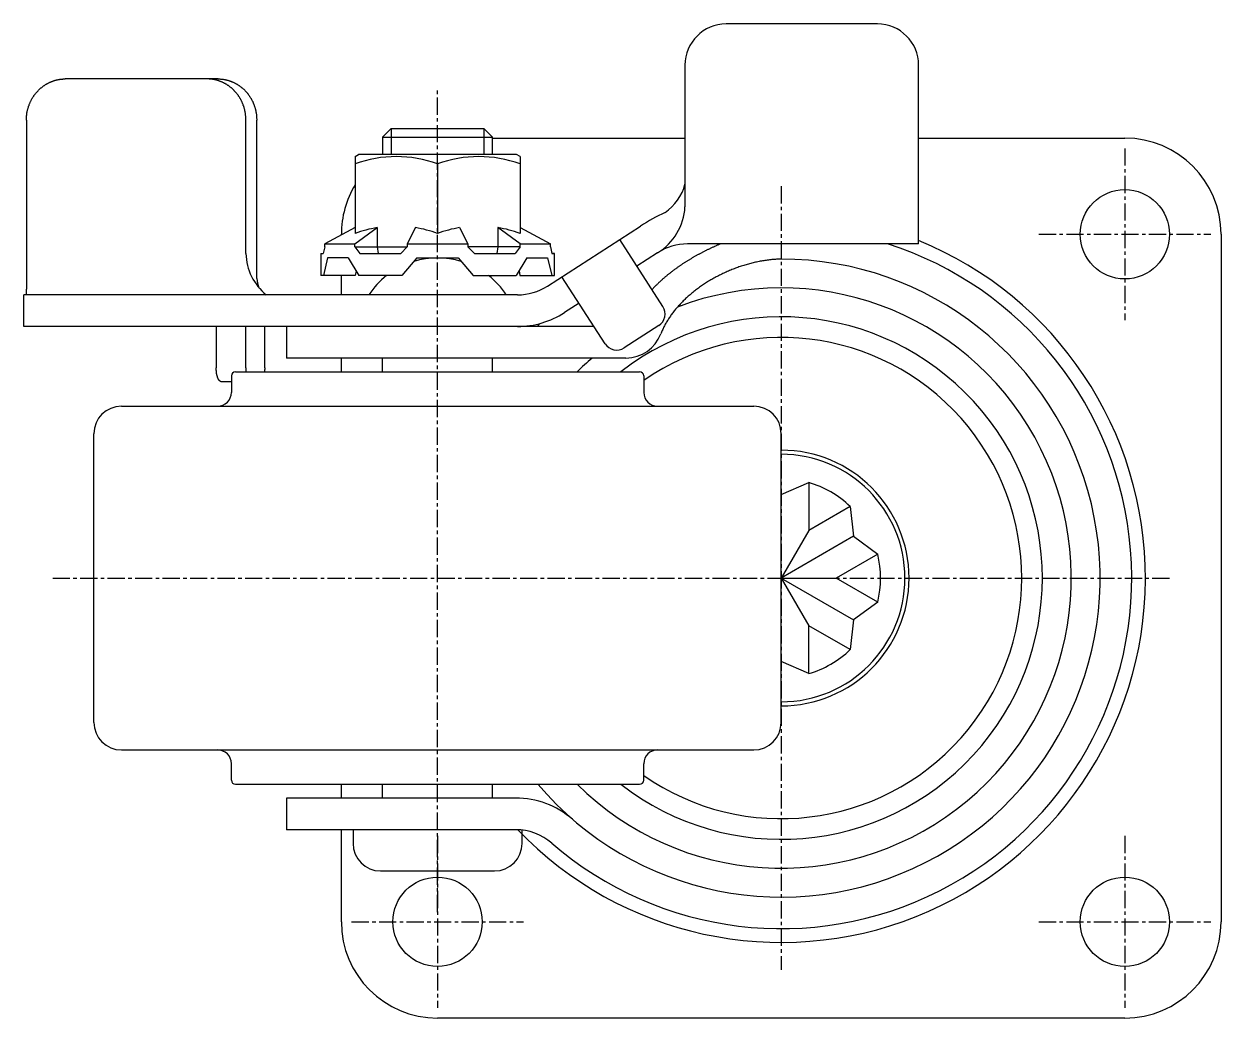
# Model space of a CAD drawing. Extents: x -3293 to -3089, y -779 to -454.
# Drawn here: x -3179.4 to -3092.3, y -778.5 to -706.2 of the extents above; entities that cross this region are included whole.
import ezdxf

# ---------------------------------------------------------------- set-up
doc = ezdxf.new("R2010")
doc.units = 0
doc.linetypes.add('CENTER', pattern=[2, 1.25, -0.25, 0.25, -0.25])
doc.layers.get('0').update_dxf_attribs({"linetype": 'CONTINUOUS'})
doc.layers.get('DEFPOINTS').update_dxf_attribs({"linetype": 'CONTINUOUS'})
doc.layers.add('CENTER', color=1, linetype='CENTER')

msp = doc.modelspace()

# ---------------------------------------------------------------- linework, layer by layer
at = {"color": 7, "linetype": 'CONTINUOUS'}
for p, q in [((-3117.3, -706.169), (-3128.3, -706.169)), ((-3131.3, -709.169), (-3131.3, -719.475)), ((-3114.3, -722.169), (-3114.3, -709.169)), ((-3165.271, -710.169), (-3176.394, -710.169)), ((-3179.214, -713.169), (-3179.214, -725.169)), ((-3163.239, -722.869), (-3163.239, -713.169)), ((-3162.452, -724.691), (-3162.452, -713.169)), ((-3153.3, -714.394), (-3152.675, -713.769)), ((-3152.675, -713.769), (-3145.925, -713.769)), ((-3145.3, -714.394), (-3145.925, -713.769)), ((-3153.3, -714.394), (-3145.3, -714.394)), ((-3153.3, -714.394), (-3153.3, -715.669)), ((-3145.3, -715.669), (-3145.3, -714.394)), ((-3145.3, -714.469), (-3131.3, -714.469)), ((-3114.3, -714.469), (-3099.3, -714.469)), ((-3155.3, -715.814), (-3155.05, -715.669)), ((-3155.3, -715.814), (-3155.3, -721.406)), ((-3143.55, -715.669), (-3155.05, -715.669)), ((-3143.3, -715.814), (-3143.55, -715.669)), ((-3143.3, -715.814), (-3143.3, -721.406)), ((-3149.3, -716.35), (-3149.3, -721.406)), ((-3155.3, -720.983), (-3157.51, -722.169)), ((-3155.31, -722.169), (-3153.692, -720.983)), ((-3153.692, -720.983), (-3153.692, -722.369)), ((-3150.908, -720.983), (-3151.5, -722.169)), ((-3147.692, -720.983), (-3147.1, -722.169)), ((-3143.289, -722.169), (-3144.908, -720.983)), ((-3144.908, -720.983), (-3144.908, -722.369)), ((-3143.3, -720.983), (-3141.089, -722.169)), ((-3141.311, -725.233), (-3134.533, -720.872)), ((-3156.3, -721.52), (-3156.3, -721.469)), ((-3132.906, -726.722), (-3136.044, -721.844)), ((-3092.3, -721.469), (-3092.3, -771.469)), ((-3157.51, -722.369), (-3157.625, -722.869)), ((-3157.51, -722.369), (-3157.51, -722.169)), ((-3157.51, -722.169), (-3155.31, -722.169)), ((-3155.31, -722.369), (-3155.31, -722.169)), ((-3155.31, -722.369), (-3151.5, -722.369)), ((-3155.31, -722.369), (-3154.946, -722.869)), ((-3153.692, -722.369), (-3153.61, -722.869)), ((-3151.5, -722.369), (-3151.979, -722.869)), ((-3151.5, -722.169), (-3147.1, -722.169)), ((-3151.5, -722.169), (-3151.5, -722.369)), ((-3147.1, -722.169), (-3147.1, -722.369)), ((-3147.1, -722.369), (-3146.621, -722.869)), ((-3143.289, -722.369), (-3147.1, -722.369)), ((-3144.908, -722.369), (-3144.99, -722.869)), ((-3143.289, -722.369), (-3143.653, -722.869)), ((-3143.289, -722.169), (-3141.089, -722.169)), ((-3143.289, -722.369), (-3143.289, -722.169)), ((-3141.089, -722.369), (-3141.089, -722.169)), ((-3141.089, -722.369), (-3140.974, -722.869)), ((-3133.289, -722.806), (-3134.8, -723.778)), ((-3114.3, -722.169), (-3131.124, -722.169)), ((-3157.8, -722.869), (-3157.8, -724.469)), ((-3157.8, -722.869), (-3157.625, -722.869)), ((-3157.296, -723.169), (-3157.606, -724.469)), ((-3155.796, -723.169), (-3157.296, -723.169)), ((-3155.796, -723.169), (-3155.015, -724.469)), ((-3154.946, -722.869), (-3151.979, -722.869)), ((-3150.8, -723.169), (-3151.891, -724.469)), ((-3150.8, -723.169), (-3147.8, -723.169)), ((-3147.8, -723.169), (-3146.709, -724.469)), ((-3146.621, -722.869), (-3143.653, -722.869)), ((-3146.621, -722.869), (-3143.653, -722.869)), ((-3142.804, -723.169), (-3143.584, -724.469)), ((-3142.804, -723.169), (-3141.304, -723.169)), ((-3141.304, -723.169), (-3140.994, -724.469)), ((-3140.974, -722.869), (-3140.8, -722.869)), ((-3140.8, -722.869), (-3140.974, -722.869)), ((-3140.8, -724.469), (-3140.8, -722.869)), ((-3155.282, -724.469), (-3157.8, -724.469)), ((-3156.3, -725.869), (-3156.3, -724.469)), ((-3155.227, -724.116), (-3155.282, -724.469)), ((-3151.891, -724.469), (-3155.015, -724.469)), ((-3146.709, -724.469), (-3143.584, -724.469)), ((-3143.372, -724.116), (-3143.318, -724.469)), ((-3143.318, -724.469), (-3140.8, -724.469)), ((-3137.111, -729.427), (-3140.249, -724.55)), ((-3143.476, -725.869), (-3179.39, -725.869)), ((-3179.39, -728.169), (-3179.39, -725.869)), ((-3139.005, -726.484), (-3140.066, -727.167)), ((-3137.92, -728.169), (-3179.39, -728.169)), ((-3165.402, -728.169), (-3165.402, -731.169)), ((-3163.24, -731.169), (-3163.24, -728.169)), ((-3161.872, -731.169), (-3161.872, -728.169)), ((-3160.3, -728.169), (-3160.3, -730.469)), ((-3133.206, -728.104), (-3135.728, -729.727)), ((-3135.591, -730.469), (-3160.3, -730.469)), ((-3156.3, -731.469), (-3156.3, -730.469)), ((-3153.3, -731.469), (-3153.3, -730.469)), ((-3145.3, -731.469), (-3145.3, -730.469)), ((-3164, -731.469), (-3134.6, -731.469)), ((-3165.06, -732.169), (-3164.3, -732.169)), ((-3164.3, -731.769), (-3164.3, -732.969)), ((-3134.3, -731.769), (-3134.3, -732.969)), ((-3172.3, -733.969), (-3126.3, -733.969)), ((-3174.3, -756.969), (-3174.3, -735.969)), ((-3124.3, -756.969), (-3124.3, -735.969)), ((-3124.3, -740.392), (-3122.3, -739.519)), ((-3122.3, -739.519), (-3122.3, -743.005)), ((-3119.281, -741.262), (-3122.3, -743.005)), ((-3119.281, -741.262), (-3119.037, -743.431)), ((-3122.3, -743.005), (-3124.3, -746.469)), ((-3119.037, -743.431), (-3124.3, -746.469)), ((-3119.037, -743.431), (-3117.281, -744.727)), ((-3117.281, -744.727), (-3120.3, -746.469)), ((-3124.3, -746.469), (-3120.3, -746.469)), ((-3124.3, -746.469), (-3119.037, -749.508)), ((-3124.3, -746.469), (-3122.3, -749.934)), ((-3117.281, -748.212), (-3120.3, -746.469)), ((-3117.281, -748.212), (-3119.037, -749.508)), ((-3119.037, -749.508), (-3119.281, -751.677)), ((-3119.281, -751.677), (-3122.3, -749.934)), ((-3122.3, -753.419), (-3122.3, -749.934)), ((-3122.3, -753.419), (-3124.3, -752.547)), ((-3172.3, -758.969), (-3126.3, -758.969)), ((-3164.3, -761.169), (-3164.3, -759.969)), ((-3134.3, -761.169), (-3134.3, -759.969)), ((-3164, -761.469), (-3134.6, -761.469)), ((-3156.3, -762.469), (-3156.3, -761.469)), ((-3153.3, -762.469), (-3153.3, -761.469)), ((-3145.3, -762.469), (-3145.3, -761.469)), ((-3143.612, -762.469), (-3160.3, -762.469)), ((-3160.3, -762.469), (-3160.3, -764.769)), ((-3143.612, -764.769), (-3160.3, -764.769)), ((-3156.3, -764.769), (-3160.3, -764.769)), ((-3156.3, -771.469), (-3156.3, -764.769)), ((-3155.45, -764.769), (-3155.45, -765.769)), ((-3143.15, -765.769), (-3143.15, -764.769)), ((-3153.45, -767.769), (-3145.15, -767.769)), ((-3099.3, -778.469), (-3149.3, -778.469))]:
    msp.add_line(p, q, dxfattribs=at)
at = {"color": 3, "linetype": 'CONTINUOUS'}
for p, q in [((-3152.675, -713.769), (-3152.675, -715.669)), ((-3145.925, -713.769), (-3145.925, -715.669))]:
    msp.add_line(p, q, dxfattribs=at)
at = {"color": 7, "linetype": 'CONTINUOUS'}
for points in [[(-3179.21, -713.169, 0), (-3179.21, -713.133, 0), (-3179.21, -713.096, 0), (-3179.21, -713.059, 0), (-3179.21, -713.022, 0), (-3179.21, -712.986, 0), (-3179.21, -712.949, 0), (-3179.2, -712.912, 0), (-3179.2, -712.875, 0), (-3179.2, -712.839, 0), (-3179.19, -712.802, 0), (-3179.19, -712.766, 0), (-3179.18, -712.729, 0), (-3179.18, -712.693, 0), (-3179.17, -712.657, 0), (-3179.17, -712.62, 0), (-3179.16, -712.584, 0), (-3179.15, -712.548, 0), (-3179.15, -712.512, 0), (-3179.14, -712.476, 0), (-3179.13, -712.441, 0), (-3179.12, -712.405, 0), (-3179.11, -712.369, 0), (-3179.1, -712.334, 0), (-3179.09, -712.299, 0), (-3179.08, -712.263, 0), (-3179.07, -712.228, 0), (-3179.06, -712.194, 0), (-3179.05, -712.159, 0), (-3179.04, -712.124, 0), (-3179.02, -712.09, 0), (-3179.01, -712.056, 0), (-3179, -712.021, 0), (-3178.99, -711.988, 0), (-3178.97, -711.954, 0), (-3178.96, -711.92, 0), (-3178.94, -711.887, 0), (-3178.93, -711.854, 0), (-3178.91, -711.821, 0), (-3178.9, -711.788, 0), (-3178.88, -711.755, 0), (-3178.86, -711.723, 0), (-3178.85, -711.691, 0), (-3178.83, -711.659, 0), (-3178.81, -711.627, 0), (-3178.79, -711.596, 0), (-3178.78, -711.565, 0), (-3178.76, -711.534, 0), (-3178.74, -711.503, 0), (-3178.72, -711.472, 0), (-3178.7, -711.442, 0), (-3178.68, -711.412, 0), (-3178.66, -711.382, 0), (-3178.64, -711.353, 0), (-3178.62, -711.324, 0), (-3178.6, -711.295, 0), (-3178.57, -711.266, 0), (-3178.55, -711.238, 0), (-3178.53, -711.21, 0), (-3178.51, -711.182, 0), (-3178.48, -711.155, 0), (-3178.46, -711.128, 0), (-3178.44, -711.101, 0), (-3178.41, -711.074, 0), (-3178.39, -711.048, 0), (-3178.36, -711.022, 0), (-3178.34, -710.997, 0), (-3178.31, -710.972, 0), (-3178.29, -710.947, 0), (-3178.26, -710.922, 0), (-3178.24, -710.898, 0), (-3178.21, -710.874, 0), (-3178.18, -710.85, 0), (-3178.16, -710.827, 0), (-3178.13, -710.804, 0), (-3178.1, -710.782, 0), (-3178.07, -710.76, 0), (-3178.05, -710.738, 0), (-3178.02, -710.717, 0), (-3177.99, -710.696, 0), (-3177.96, -710.675, 0), (-3177.93, -710.655, 0), (-3177.9, -710.635, 0), (-3177.87, -710.615, 0), (-3177.84, -710.596, 0), (-3177.81, -710.578, 0), (-3177.78, -710.559, 0), (-3177.75, -710.541, 0), (-3177.72, -710.524, 0), (-3177.69, -710.507, 0), (-3177.66, -710.49, 0), (-3177.63, -710.473, 0), (-3177.6, -710.458, 0), (-3177.57, -710.442, 0), (-3177.54, -710.427, 0), (-3177.51, -710.412, 0), (-3177.47, -710.398, 0), (-3177.44, -710.384, 0), (-3177.41, -710.371, 0), (-3177.38, -710.357, 0), (-3177.34, -710.345, 0), (-3177.31, -710.333, 0), (-3177.28, -710.321, 0), (-3177.25, -710.31, 0), (-3177.21, -710.299, 0), (-3177.18, -710.288, 0), (-3177.15, -710.278, 0), (-3177.11, -710.269, 0), (-3177.08, -710.259, 0), (-3177.05, -710.251, 0), (-3177.01, -710.242, 0), (-3176.98, -710.235, 0), (-3176.94, -710.227, 0), (-3176.91, -710.22, 0), (-3176.88, -710.214, 0), (-3176.84, -710.208, 0), (-3176.81, -710.202, 0), (-3176.77, -710.197, 0), (-3176.74, -710.192, 0), (-3176.71, -710.188, 0), (-3176.67, -710.184, 0), (-3176.64, -710.181, 0), (-3176.6, -710.178, 0), (-3176.57, -710.175, 0), (-3176.53, -710.173, 0), (-3176.5, -710.172, 0), (-3176.46, -710.17, 0), (-3176.43, -710.17, 0), (-3176.39, -710.169, 0)], [(-3163.24, -713.169, 0), (-3163.24, -713.133, 0), (-3163.24, -713.096, 0), (-3163.24, -713.059, 0), (-3163.24, -713.022, 0), (-3163.24, -712.986, 0), (-3163.25, -712.949, 0), (-3163.25, -712.912, 0), (-3163.25, -712.875, 0), (-3163.26, -712.839, 0), (-3163.26, -712.802, 0), (-3163.26, -712.766, 0), (-3163.27, -712.729, 0), (-3163.27, -712.693, 0), (-3163.28, -712.657, 0), (-3163.29, -712.62, 0), (-3163.29, -712.584, 0), (-3163.3, -712.548, 0), (-3163.31, -712.512, 0), (-3163.32, -712.476, 0), (-3163.32, -712.441, 0), (-3163.33, -712.405, 0), (-3163.34, -712.369, 0), (-3163.35, -712.334, 0), (-3163.36, -712.299, 0), (-3163.37, -712.263, 0), (-3163.38, -712.228, 0), (-3163.39, -712.194, 0), (-3163.4, -712.159, 0), (-3163.42, -712.124, 0), (-3163.43, -712.09, 0), (-3163.44, -712.056, 0), (-3163.45, -712.021, 0), (-3163.47, -711.988, 0), (-3163.48, -711.954, 0), (-3163.49, -711.92, 0), (-3163.51, -711.887, 0), (-3163.52, -711.854, 0), (-3163.54, -711.821, 0), (-3163.56, -711.788, 0), (-3163.57, -711.755, 0), (-3163.59, -711.723, 0), (-3163.6, -711.691, 0), (-3163.62, -711.659, 0), (-3163.64, -711.627, 0), (-3163.66, -711.596, 0), (-3163.68, -711.565, 0), (-3163.69, -711.534, 0), (-3163.71, -711.503, 0), (-3163.73, -711.472, 0), (-3163.75, -711.442, 0), (-3163.77, -711.412, 0), (-3163.79, -711.382, 0), (-3163.81, -711.353, 0), (-3163.84, -711.324, 0), (-3163.86, -711.295, 0), (-3163.88, -711.266, 0), (-3163.9, -711.238, 0), (-3163.92, -711.21, 0), (-3163.95, -711.182, 0), (-3163.97, -711.155, 0), (-3163.99, -711.128, 0), (-3164.02, -711.101, 0), (-3164.04, -711.074, 0), (-3164.06, -711.048, 0), (-3164.09, -711.022, 0), (-3164.11, -710.997, 0), (-3164.14, -710.972, 0), (-3164.16, -710.947, 0), (-3164.19, -710.922, 0), (-3164.22, -710.898, 0), (-3164.24, -710.874, 0), (-3164.27, -710.85, 0), (-3164.3, -710.827, 0), (-3164.32, -710.804, 0), (-3164.35, -710.782, 0), (-3164.38, -710.76, 0), (-3164.41, -710.738, 0), (-3164.43, -710.717, 0), (-3164.46, -710.696, 0), (-3164.49, -710.675, 0), (-3164.52, -710.655, 0), (-3164.55, -710.635, 0), (-3164.58, -710.615, 0), (-3164.61, -710.596, 0), (-3164.64, -710.578, 0), (-3164.67, -710.559, 0), (-3164.7, -710.541, 0), (-3164.73, -710.524, 0), (-3164.76, -710.507, 0), (-3164.79, -710.49, 0), (-3164.82, -710.473, 0), (-3164.85, -710.458, 0), (-3164.88, -710.442, 0), (-3164.92, -710.427, 0), (-3164.95, -710.412, 0), (-3164.98, -710.398, 0), (-3165.01, -710.384, 0), (-3165.04, -710.371, 0), (-3165.08, -710.357, 0), (-3165.11, -710.345, 0), (-3165.14, -710.333, 0), (-3165.17, -710.321, 0), (-3165.21, -710.31, 0), (-3165.24, -710.299, 0), (-3165.27, -710.288, 0), (-3165.31, -710.278, 0), (-3165.34, -710.269, 0), (-3165.37, -710.259, 0), (-3165.41, -710.251, 0), (-3165.44, -710.242, 0), (-3165.47, -710.235, 0), (-3165.51, -710.227, 0), (-3165.54, -710.22, 0), (-3165.58, -710.214, 0), (-3165.61, -710.208, 0), (-3165.64, -710.202, 0), (-3165.68, -710.197, 0), (-3165.71, -710.192, 0), (-3165.75, -710.188, 0), (-3165.78, -710.184, 0), (-3165.82, -710.181, 0), (-3165.85, -710.178, 0), (-3165.88, -710.175, 0), (-3165.92, -710.173, 0), (-3165.95, -710.172, 0), (-3165.99, -710.17, 0), (-3166.02, -710.17, 0), (-3166.06, -710.169, 0)], [(-3165.27, -710.169, 0), (-3165.24, -710.17, 0), (-3165.2, -710.17, 0), (-3165.17, -710.172, 0), (-3165.13, -710.173, 0), (-3165.1, -710.175, 0), (-3165.06, -710.178, 0), (-3165.03, -710.181, 0), (-3164.99, -710.184, 0), (-3164.96, -710.188, 0), (-3164.93, -710.192, 0), (-3164.89, -710.197, 0), (-3164.86, -710.202, 0), (-3164.82, -710.208, 0), (-3164.79, -710.214, 0), (-3164.76, -710.22, 0), (-3164.72, -710.227, 0), (-3164.69, -710.235, 0), (-3164.65, -710.242, 0), (-3164.62, -710.251, 0), (-3164.59, -710.259, 0), (-3164.55, -710.269, 0), (-3164.52, -710.278, 0), (-3164.49, -710.288, 0), (-3164.45, -710.299, 0), (-3164.42, -710.31, 0), (-3164.39, -710.321, 0), (-3164.35, -710.333, 0), (-3164.32, -710.345, 0), (-3164.29, -710.357, 0), (-3164.26, -710.371, 0), (-3164.22, -710.384, 0), (-3164.19, -710.398, 0), (-3164.16, -710.412, 0), (-3164.13, -710.427, 0), (-3164.1, -710.442, 0), (-3164.07, -710.458, 0), (-3164.03, -710.473, 0), (-3164, -710.49, 0), (-3163.97, -710.507, 0), (-3163.94, -710.524, 0), (-3163.91, -710.541, 0), (-3163.88, -710.559, 0), (-3163.85, -710.578, 0), (-3163.82, -710.596, 0), (-3163.79, -710.615, 0), (-3163.76, -710.635, 0), (-3163.73, -710.655, 0), (-3163.7, -710.675, 0), (-3163.68, -710.696, 0), (-3163.65, -710.717, 0), (-3163.62, -710.738, 0), (-3163.59, -710.76, 0), (-3163.56, -710.782, 0), (-3163.54, -710.804, 0), (-3163.51, -710.827, 0), (-3163.48, -710.85, 0), (-3163.46, -710.874, 0), (-3163.43, -710.898, 0), (-3163.4, -710.922, 0), (-3163.38, -710.947, 0), (-3163.35, -710.972, 0), (-3163.33, -710.997, 0), (-3163.3, -711.022, 0), (-3163.28, -711.048, 0), (-3163.25, -711.074, 0), (-3163.23, -711.101, 0), (-3163.21, -711.128, 0), (-3163.18, -711.155, 0), (-3163.16, -711.182, 0), (-3163.14, -711.21, 0), (-3163.11, -711.238, 0), (-3163.09, -711.266, 0), (-3163.07, -711.295, 0), (-3163.05, -711.324, 0), (-3163.03, -711.353, 0), (-3163.01, -711.382, 0), (-3162.99, -711.412, 0), (-3162.97, -711.442, 0), (-3162.95, -711.472, 0), (-3162.93, -711.503, 0), (-3162.91, -711.534, 0), (-3162.89, -711.565, 0), (-3162.87, -711.596, 0), (-3162.85, -711.627, 0), (-3162.84, -711.659, 0), (-3162.82, -711.691, 0), (-3162.8, -711.723, 0), (-3162.78, -711.755, 0), (-3162.77, -711.788, 0), (-3162.75, -711.821, 0), (-3162.74, -711.854, 0), (-3162.72, -711.887, 0), (-3162.71, -711.92, 0), (-3162.69, -711.954, 0), (-3162.68, -711.988, 0), (-3162.67, -712.021, 0), (-3162.65, -712.056, 0), (-3162.64, -712.09, 0), (-3162.63, -712.124, 0), (-3162.62, -712.159, 0), (-3162.61, -712.194, 0), (-3162.59, -712.228, 0), (-3162.58, -712.263, 0), (-3162.57, -712.299, 0), (-3162.56, -712.334, 0), (-3162.55, -712.369, 0), (-3162.55, -712.405, 0), (-3162.54, -712.441, 0), (-3162.53, -712.476, 0), (-3162.52, -712.512, 0), (-3162.51, -712.548, 0), (-3162.51, -712.584, 0), (-3162.5, -712.62, 0), (-3162.49, -712.657, 0), (-3162.49, -712.693, 0), (-3162.48, -712.729, 0), (-3162.48, -712.766, 0), (-3162.47, -712.802, 0), (-3162.47, -712.839, 0), (-3162.47, -712.875, 0), (-3162.46, -712.912, 0), (-3162.46, -712.949, 0), (-3162.46, -712.986, 0), (-3162.46, -713.022, 0), (-3162.45, -713.059, 0), (-3162.45, -713.096, 0), (-3162.45, -713.133, 0), (-3162.45, -713.169, 0)], [(-3128.72, -722.169, 0), (-3128.77, -722.189, 0), (-3128.81, -722.209, 0), (-3128.86, -722.229, 0), (-3128.91, -722.249, 0), (-3128.95, -722.269, 0), (-3129, -722.289, 0), (-3129.04, -722.309, 0), (-3129.09, -722.33, 0), (-3129.14, -722.35, 0), (-3129.18, -722.371, 0), (-3129.23, -722.392, 0), (-3129.27, -722.412, 0), (-3129.32, -722.434, 0), (-3129.37, -722.455, 0), (-3129.41, -722.476, 0), (-3129.46, -722.497, 0), (-3129.5, -722.519, 0), (-3129.55, -722.541, 0), (-3129.59, -722.562, 0), (-3129.64, -722.584, 0), (-3129.68, -722.606, 0), (-3129.73, -722.628, 0), (-3129.77, -722.65, 0), (-3129.82, -722.673, 0), (-3129.86, -722.695, 0), (-3129.91, -722.718, 0), (-3129.95, -722.74, 0), (-3130, -722.763, 0), (-3130.04, -722.786, 0), (-3130.08, -722.809, 0), (-3130.13, -722.832, 0), (-3130.17, -722.855, 0), (-3130.21, -722.879, 0), (-3130.26, -722.902, 0), (-3130.3, -722.926, 0), (-3130.35, -722.949, 0), (-3130.39, -722.973, 0), (-3130.43, -722.997, 0), (-3130.47, -723.021, 0), (-3130.52, -723.045, 0), (-3130.56, -723.069, 0), (-3130.6, -723.093, 0), (-3130.65, -723.118, 0), (-3130.69, -723.142, 0), (-3130.73, -723.167, 0), (-3130.77, -723.191, 0), (-3130.81, -723.216, 0), (-3130.86, -723.241, 0), (-3130.9, -723.266, 0), (-3130.94, -723.291, 0), (-3130.98, -723.316, 0), (-3131.02, -723.341, 0), (-3131.06, -723.367, 0), (-3131.11, -723.392, 0), (-3131.15, -723.418, 0), (-3131.19, -723.443, 0), (-3131.23, -723.469, 0), (-3131.27, -723.495, 0), (-3131.31, -723.521, 0), (-3131.35, -723.547, 0), (-3131.39, -723.573, 0), (-3131.43, -723.599, 0), (-3131.47, -723.625, 0), (-3131.51, -723.652, 0), (-3131.55, -723.678, 0), (-3131.59, -723.705, 0), (-3131.63, -723.731, 0), (-3131.67, -723.758, 0), (-3131.7, -723.785, 0), (-3131.74, -723.812, 0), (-3131.78, -723.839, 0), (-3131.82, -723.866, 0), (-3131.86, -723.893, 0), (-3131.9, -723.92, 0), (-3131.94, -723.947, 0), (-3131.97, -723.975, 0), (-3132.01, -724.002, 0), (-3132.05, -724.03, 0), (-3132.09, -724.057, 0), (-3132.12, -724.085, 0), (-3132.16, -724.113, 0), (-3132.2, -724.14, 0), (-3132.23, -724.168, 0), (-3132.27, -724.196, 0), (-3132.31, -724.224, 0), (-3132.34, -724.252, 0), (-3132.38, -724.281, 0), (-3132.41, -724.309, 0), (-3132.45, -724.337, 0), (-3132.49, -724.366, 0), (-3132.52, -724.394, 0), (-3132.56, -724.423, 0), (-3132.59, -724.451, 0), (-3132.63, -724.48, 0), (-3132.66, -724.509, 0), (-3132.69, -724.537, 0), (-3132.73, -724.566, 0), (-3132.76, -724.595, 0), (-3132.8, -724.624, 0), (-3132.83, -724.653, 0), (-3132.86, -724.682, 0), (-3132.9, -724.712, 0), (-3132.93, -724.741, 0), (-3132.96, -724.77, 0), (-3133, -724.799, 0), (-3133.03, -724.829, 0), (-3133.06, -724.858, 0), (-3133.09, -724.888, 0), (-3133.13, -724.917, 0), (-3133.16, -724.947, 0), (-3133.19, -724.977, 0), (-3133.22, -725.006, 0), (-3133.25, -725.036, 0), (-3133.28, -725.066, 0), (-3133.31, -725.096, 0), (-3133.35, -725.126, 0), (-3133.38, -725.156, 0), (-3133.41, -725.186, 0), (-3133.44, -725.216, 0), (-3133.47, -725.246, 0), (-3133.5, -725.276, 0), (-3133.53, -725.307, 0), (-3133.56, -725.337, 0), (-3133.58, -725.367, 0), (-3133.61, -725.398, 0), (-3133.64, -725.428, 0), (-3133.67, -725.458, 0), (-3133.7, -725.489, 0)], [(-3124.3, -723.269, 0), (-3124.38, -723.272, 0), (-3124.47, -723.275, 0), (-3124.55, -723.279, 0), (-3124.63, -723.284, 0), (-3124.72, -723.29, 0), (-3124.8, -723.296, 0), (-3124.89, -723.303, 0), (-3124.97, -723.311, 0), (-3125.06, -723.32, 0), (-3125.14, -723.329, 0), (-3125.23, -723.34, 0), (-3125.31, -723.351, 0), (-3125.4, -723.363, 0), (-3125.48, -723.375, 0), (-3125.57, -723.389, 0), (-3125.66, -723.403, 0), (-3125.74, -723.418, 0), (-3125.83, -723.434, 0), (-3125.91, -723.45, 0), (-3126, -723.467, 0), (-3126.09, -723.485, 0), (-3126.17, -723.504, 0), (-3126.26, -723.524, 0), (-3126.35, -723.544, 0), (-3126.43, -723.565, 0), (-3126.52, -723.587, 0), (-3126.6, -723.609, 0), (-3126.69, -723.633, 0), (-3126.78, -723.657, 0), (-3126.86, -723.681, 0), (-3126.95, -723.707, 0), (-3127.03, -723.733, 0), (-3127.12, -723.76, 0), (-3127.21, -723.788, 0), (-3127.29, -723.816, 0), (-3127.38, -723.845, 0), (-3127.46, -723.875, 0), (-3127.55, -723.906, 0), (-3127.63, -723.937, 0), (-3127.72, -723.969, 0), (-3127.8, -724.001, 0), (-3127.88, -724.034, 0), (-3127.97, -724.068, 0), (-3128.05, -724.103, 0), (-3128.14, -724.138, 0), (-3128.22, -724.174, 0), (-3128.3, -724.211, 0), (-3128.38, -724.248, 0), (-3128.47, -724.286, 0), (-3128.55, -724.325, 0), (-3128.63, -724.364, 0), (-3128.71, -724.404, 0), (-3128.79, -724.444, 0), (-3128.87, -724.485, 0), (-3128.95, -724.527, 0), (-3129.03, -724.569, 0), (-3129.11, -724.612, 0), (-3129.19, -724.655, 0), (-3129.27, -724.699, 0), (-3129.35, -724.744, 0), (-3129.42, -724.789, 0), (-3129.5, -724.835, 0), (-3129.58, -724.881, 0), (-3129.65, -724.928, 0), (-3129.73, -724.976, 0), (-3129.8, -725.024, 0), (-3129.88, -725.072, 0), (-3129.95, -725.121, 0), (-3130.03, -725.171, 0), (-3130.1, -725.221, 0), (-3130.17, -725.271, 0), (-3130.24, -725.323, 0), (-3130.32, -725.374, 0), (-3130.39, -725.426, 0), (-3130.46, -725.479, 0), (-3130.53, -725.532, 0), (-3130.59, -725.585, 0), (-3130.66, -725.639, 0), (-3130.73, -725.693, 0), (-3130.8, -725.748, 0), (-3130.86, -725.803, 0), (-3130.93, -725.859, 0), (-3130.99, -725.915, 0), (-3131.06, -725.971, 0), (-3131.12, -726.028, 0), (-3131.18, -726.085, 0), (-3131.25, -726.143, 0), (-3131.31, -726.201, 0), (-3131.37, -726.259, 0), (-3131.43, -726.318, 0), (-3131.49, -726.377, 0), (-3131.54, -726.436, 0), (-3131.6, -726.496, 0), (-3131.66, -726.556, 0), (-3131.71, -726.616, 0), (-3131.77, -726.676, 0), (-3131.82, -726.737, 0), (-3131.88, -726.798, 0), (-3131.93, -726.86, 0), (-3131.98, -726.921, 0), (-3132.03, -726.983, 0), (-3132.08, -727.045, 0), (-3132.13, -727.108, 0), (-3132.18, -727.17, 0), (-3132.23, -727.233, 0), (-3132.27, -727.296, 0), (-3132.32, -727.36, 0), (-3132.36, -727.423, 0), (-3132.41, -727.487, 0), (-3132.45, -727.55, 0), (-3132.49, -727.614, 0), (-3132.53, -727.678, 0), (-3132.57, -727.743, 0), (-3132.61, -727.807, 0), (-3132.65, -727.871, 0), (-3132.69, -727.936, 0), (-3132.73, -728.001, 0), (-3132.76, -728.066, 0), (-3132.8, -728.13, 0), (-3132.83, -728.195, 0), (-3132.86, -728.26, 0), (-3132.89, -728.325, 0), (-3132.92, -728.391, 0), (-3132.95, -728.456, 0), (-3132.98, -728.521, 0), (-3133.01, -728.586, 0), (-3133.04, -728.651, 0), (-3133.06, -728.716, 0)], [(-3179.21, -725.169, 0), (-3179.21, -725.178, 0), (-3179.21, -725.187, 0), (-3179.21, -725.195, 0), (-3179.21, -725.204, 0), (-3179.21, -725.212, 0), (-3179.21, -725.221, 0), (-3179.21, -725.23, 0), (-3179.21, -725.238, 0), (-3179.21, -725.247, 0), (-3179.21, -725.255, 0), (-3179.21, -725.264, 0), (-3179.21, -725.272, 0), (-3179.21, -725.281, 0), (-3179.21, -725.289, 0), (-3179.21, -725.298, 0), (-3179.21, -725.306, 0), (-3179.21, -725.314, 0), (-3179.21, -725.323, 0), (-3179.21, -725.331, 0), (-3179.21, -725.34, 0), (-3179.21, -725.348, 0), (-3179.21, -725.356, 0), (-3179.21, -725.364, 0), (-3179.21, -725.373, 0), (-3179.21, -725.381, 0), (-3179.21, -725.389, 0), (-3179.21, -725.397, 0), (-3179.21, -725.405, 0), (-3179.21, -725.413, 0), (-3179.21, -725.421, 0), (-3179.21, -725.429, 0), (-3179.21, -725.437, 0), (-3179.21, -725.445, 0), (-3179.21, -725.453, 0), (-3179.21, -725.461, 0), (-3179.22, -725.469, 0), (-3179.22, -725.477, 0), (-3179.22, -725.484, 0), (-3179.22, -725.492, 0), (-3179.22, -725.499, 0), (-3179.22, -725.507, 0), (-3179.22, -725.515, 0), (-3179.22, -725.522, 0), (-3179.22, -725.529, 0), (-3179.22, -725.537, 0), (-3179.22, -725.544, 0), (-3179.22, -725.551, 0), (-3179.22, -725.558, 0), (-3179.22, -725.566, 0), (-3179.22, -725.573, 0), (-3179.22, -725.58, 0), (-3179.22, -725.586, 0), (-3179.22, -725.593, 0), (-3179.22, -725.6, 0), (-3179.22, -725.607, 0), (-3179.22, -725.614, 0), (-3179.22, -725.62, 0), (-3179.22, -725.627, 0), (-3179.22, -725.633, 0), (-3179.22, -725.64, 0), (-3179.22, -725.646, 0), (-3179.22, -725.652, 0), (-3179.22, -725.658, 0), (-3179.22, -725.664, 0), (-3179.22, -725.671, 0), (-3179.22, -725.676, 0), (-3179.22, -725.682, 0), (-3179.22, -725.688, 0), (-3179.22, -725.694, 0), (-3179.22, -725.7, 0), (-3179.22, -725.705, 0), (-3179.22, -725.711, 0), (-3179.22, -725.716, 0), (-3179.22, -725.721, 0), (-3179.22, -725.727, 0), (-3179.22, -725.732, 0), (-3179.22, -725.737, 0), (-3179.22, -725.742, 0), (-3179.22, -725.747, 0), (-3179.22, -725.752, 0), (-3179.22, -725.756, 0), (-3179.22, -725.761, 0), (-3179.22, -725.765, 0), (-3179.22, -725.77, 0), (-3179.22, -725.774, 0), (-3179.22, -725.779, 0), (-3179.22, -725.783, 0), (-3179.22, -725.787, 0), (-3179.22, -725.791, 0), (-3179.22, -725.795, 0), (-3179.22, -725.799, 0), (-3179.22, -725.802, 0), (-3179.22, -725.806, 0), (-3179.22, -725.809, 0), (-3179.22, -725.813, 0), (-3179.22, -725.816, 0), (-3179.22, -725.819, 0), (-3179.22, -725.823, 0), (-3179.22, -725.826, 0), (-3179.22, -725.829, 0), (-3179.22, -725.831, 0), (-3179.22, -725.834, 0), (-3179.22, -725.837, 0), (-3179.22, -725.839, 0), (-3179.23, -725.842, 0), (-3179.23, -725.844, 0), (-3179.23, -725.846, 0), (-3179.23, -725.849, 0), (-3179.23, -725.851, 0), (-3179.23, -725.852, 0), (-3179.23, -725.854, 0), (-3179.23, -725.856, 0), (-3179.23, -725.858, 0), (-3179.23, -725.859, 0), (-3179.23, -725.861, 0), (-3179.23, -725.862, 0), (-3179.23, -725.863, 0), (-3179.23, -725.864, 0), (-3179.23, -725.865, 0), (-3179.23, -725.866, 0), (-3179.23, -725.867, 0), (-3179.23, -725.868, 0), (-3179.23, -725.868, 0), (-3179.23, -725.869, 0), (-3179.23, -725.869, 0), (-3179.23, -725.869, 0), (-3179.23, -725.869, 0), (-3179.23, -725.869, 0)], [(-3165.06, -732.169, 0), (-3165.06, -732.169, 0), (-3165.07, -732.169, 0), (-3165.07, -732.169, 0), (-3165.08, -732.168, 0), (-3165.08, -732.168, 0), (-3165.08, -732.167, 0), (-3165.09, -732.166, 0), (-3165.09, -732.165, 0), (-3165.1, -732.163, 0), (-3165.1, -732.162, 0), (-3165.11, -732.16, 0), (-3165.11, -732.159, 0), (-3165.11, -732.157, 0), (-3165.12, -732.155, 0), (-3165.12, -732.153, 0), (-3165.13, -732.15, 0), (-3165.13, -732.148, 0), (-3165.13, -732.145, 0), (-3165.14, -732.142, 0), (-3165.14, -732.14, 0), (-3165.15, -732.136, 0), (-3165.15, -732.133, 0), (-3165.16, -732.13, 0), (-3165.16, -732.126, 0), (-3165.16, -732.123, 0), (-3165.17, -732.119, 0), (-3165.17, -732.115, 0), (-3165.17, -732.111, 0), (-3165.18, -732.107, 0), (-3165.18, -732.102, 0), (-3165.19, -732.098, 0), (-3165.19, -732.093, 0), (-3165.19, -732.089, 0), (-3165.2, -732.084, 0), (-3165.2, -732.079, 0), (-3165.21, -732.073, 0), (-3165.21, -732.068, 0), (-3165.21, -732.063, 0), (-3165.22, -732.057, 0), (-3165.22, -732.051, 0), (-3165.22, -732.046, 0), (-3165.23, -732.04, 0), (-3165.23, -732.033, 0), (-3165.24, -732.027, 0), (-3165.24, -732.021, 0), (-3165.24, -732.014, 0), (-3165.25, -732.008, 0), (-3165.25, -732.001, 0), (-3165.25, -731.994, 0), (-3165.26, -731.987, 0), (-3165.26, -731.98, 0), (-3165.26, -731.973, 0), (-3165.27, -731.965, 0), (-3165.27, -731.958, 0), (-3165.27, -731.95, 0), (-3165.28, -731.943, 0), (-3165.28, -731.935, 0), (-3165.28, -731.927, 0), (-3165.29, -731.919, 0), (-3165.29, -731.91, 0), (-3165.29, -731.902, 0), (-3165.3, -731.894, 0), (-3165.3, -731.885, 0), (-3165.3, -731.877, 0), (-3165.3, -731.868, 0), (-3165.31, -731.859, 0), (-3165.31, -731.85, 0), (-3165.31, -731.841, 0), (-3165.32, -731.832, 0), (-3165.32, -731.823, 0), (-3165.32, -731.813, 0), (-3165.32, -731.804, 0), (-3165.33, -731.794, 0), (-3165.33, -731.785, 0), (-3165.33, -731.775, 0), (-3165.33, -731.765, 0), (-3165.34, -731.755, 0), (-3165.34, -731.745, 0), (-3165.34, -731.735, 0), (-3165.34, -731.725, 0), (-3165.35, -731.715, 0), (-3165.35, -731.704, 0), (-3165.35, -731.694, 0), (-3165.35, -731.684, 0), (-3165.36, -731.673, 0), (-3165.36, -731.662, 0), (-3165.36, -731.652, 0), (-3165.36, -731.641, 0), (-3165.36, -731.63, 0), (-3165.37, -731.619, 0), (-3165.37, -731.608, 0), (-3165.37, -731.597, 0), (-3165.37, -731.586, 0), (-3165.37, -731.575, 0), (-3165.37, -731.563, 0), (-3165.38, -731.552, 0), (-3165.38, -731.541, 0), (-3165.38, -731.529, 0), (-3165.38, -731.518, 0), (-3165.38, -731.506, 0), (-3165.38, -731.495, 0), (-3165.38, -731.483, 0), (-3165.39, -731.472, 0), (-3165.39, -731.46, 0), (-3165.39, -731.448, 0), (-3165.39, -731.436, 0), (-3165.39, -731.424, 0), (-3165.39, -731.412, 0), (-3165.39, -731.401, 0), (-3165.39, -731.389, 0), (-3165.39, -731.377, 0), (-3165.4, -731.365, 0), (-3165.4, -731.353, 0), (-3165.4, -731.34, 0), (-3165.4, -731.328, 0), (-3165.4, -731.316, 0), (-3165.4, -731.304, 0), (-3165.4, -731.292, 0), (-3165.4, -731.28, 0), (-3165.4, -731.268, 0), (-3165.4, -731.255, 0), (-3165.4, -731.243, 0), (-3165.4, -731.231, 0), (-3165.4, -731.219, 0), (-3165.4, -731.206, 0), (-3165.4, -731.194, 0), (-3165.4, -731.182, 0), (-3165.4, -731.169, 0)], [(-3163.24, -731.169, 0), (-3163.24, -731.172, 0), (-3163.24, -731.174, 0), (-3163.24, -731.177, 0), (-3163.24, -731.179, 0), (-3163.24, -731.181, 0), (-3163.24, -731.184, 0), (-3163.24, -731.186, 0), (-3163.24, -731.189, 0), (-3163.24, -731.191, 0), (-3163.24, -731.193, 0), (-3163.24, -731.196, 0), (-3163.24, -731.198, 0), (-3163.24, -731.2, 0), (-3163.24, -731.203, 0), (-3163.24, -731.205, 0), (-3163.24, -731.208, 0), (-3163.24, -731.21, 0), (-3163.24, -731.212, 0), (-3163.24, -731.215, 0), (-3163.24, -731.217, 0), (-3163.24, -731.219, 0), (-3163.24, -731.222, 0), (-3163.24, -731.224, 0), (-3163.24, -731.227, 0), (-3163.24, -731.229, 0), (-3163.24, -731.231, 0), (-3163.24, -731.234, 0), (-3163.24, -731.236, 0), (-3163.24, -731.238, 0), (-3163.24, -731.241, 0), (-3163.24, -731.243, 0), (-3163.24, -731.246, 0), (-3163.24, -731.248, 0), (-3163.24, -731.25, 0), (-3163.24, -731.253, 0), (-3163.24, -731.255, 0), (-3163.24, -731.257, 0), (-3163.24, -731.26, 0), (-3163.24, -731.262, 0), (-3163.24, -731.265, 0), (-3163.24, -731.267, 0), (-3163.24, -731.269, 0), (-3163.24, -731.272, 0), (-3163.24, -731.274, 0), (-3163.24, -731.276, 0), (-3163.24, -731.279, 0), (-3163.24, -731.281, 0), (-3163.24, -731.284, 0), (-3163.24, -731.286, 0), (-3163.24, -731.288, 0), (-3163.24, -731.291, 0), (-3163.24, -731.293, 0), (-3163.24, -731.295, 0), (-3163.24, -731.298, 0), (-3163.24, -731.3, 0), (-3163.24, -731.302, 0), (-3163.24, -731.305, 0), (-3163.24, -731.307, 0), (-3163.24, -731.309, 0), (-3163.24, -731.312, 0), (-3163.24, -731.314, 0), (-3163.24, -731.317, 0), (-3163.24, -731.319, 0), (-3163.24, -731.321, 0), (-3163.24, -731.324, 0), (-3163.24, -731.326, 0), (-3163.24, -731.328, 0), (-3163.24, -731.331, 0), (-3163.25, -731.333, 0), (-3163.25, -731.335, 0), (-3163.25, -731.338, 0), (-3163.25, -731.34, 0), (-3163.25, -731.342, 0), (-3163.25, -731.345, 0), (-3163.25, -731.347, 0), (-3163.25, -731.349, 0), (-3163.25, -731.352, 0), (-3163.25, -731.354, 0), (-3163.25, -731.356, 0), (-3163.25, -731.359, 0), (-3163.25, -731.361, 0), (-3163.25, -731.363, 0), (-3163.25, -731.366, 0), (-3163.25, -731.368, 0), (-3163.25, -731.37, 0), (-3163.25, -731.373, 0), (-3163.25, -731.375, 0), (-3163.25, -731.377, 0), (-3163.25, -731.38, 0), (-3163.25, -731.382, 0), (-3163.25, -731.384, 0), (-3163.25, -731.387, 0), (-3163.25, -731.389, 0), (-3163.25, -731.391, 0), (-3163.25, -731.394, 0), (-3163.25, -731.396, 0), (-3163.25, -731.398, 0), (-3163.25, -731.401, 0), (-3163.25, -731.403, 0), (-3163.25, -731.405, 0), (-3163.25, -731.408, 0), (-3163.25, -731.41, 0), (-3163.25, -731.412, 0), (-3163.25, -731.415, 0), (-3163.25, -731.417, 0), (-3163.25, -731.419, 0), (-3163.25, -731.421, 0), (-3163.25, -731.424, 0), (-3163.25, -731.426, 0), (-3163.25, -731.428, 0), (-3163.25, -731.431, 0), (-3163.25, -731.433, 0), (-3163.25, -731.435, 0), (-3163.25, -731.438, 0), (-3163.25, -731.44, 0), (-3163.25, -731.442, 0), (-3163.25, -731.444, 0), (-3163.25, -731.447, 0), (-3163.25, -731.449, 0), (-3163.25, -731.451, 0), (-3163.25, -731.454, 0), (-3163.25, -731.456, 0), (-3163.26, -731.458, 0), (-3163.26, -731.46, 0), (-3163.26, -731.463, 0), (-3163.26, -731.465, 0), (-3163.26, -731.467, 0), (-3163.26, -731.469, 0)], [(-3161.87, -731.169, 0), (-3161.87, -731.172, 0), (-3161.87, -731.174, 0), (-3161.87, -731.177, 0), (-3161.87, -731.179, 0), (-3161.87, -731.181, 0), (-3161.87, -731.184, 0), (-3161.87, -731.186, 0), (-3161.87, -731.189, 0), (-3161.87, -731.191, 0), (-3161.87, -731.193, 0), (-3161.87, -731.196, 0), (-3161.87, -731.198, 0), (-3161.87, -731.2, 0), (-3161.87, -731.203, 0), (-3161.87, -731.205, 0), (-3161.87, -731.208, 0), (-3161.87, -731.21, 0), (-3161.87, -731.212, 0), (-3161.87, -731.215, 0), (-3161.87, -731.217, 0), (-3161.87, -731.219, 0), (-3161.87, -731.222, 0), (-3161.87, -731.224, 0), (-3161.87, -731.227, 0), (-3161.87, -731.229, 0), (-3161.87, -731.231, 0), (-3161.87, -731.234, 0), (-3161.87, -731.236, 0), (-3161.87, -731.238, 0), (-3161.87, -731.241, 0), (-3161.87, -731.243, 0), (-3161.87, -731.246, 0), (-3161.87, -731.248, 0), (-3161.87, -731.25, 0), (-3161.87, -731.253, 0), (-3161.87, -731.255, 0), (-3161.87, -731.257, 0), (-3161.87, -731.26, 0), (-3161.87, -731.262, 0), (-3161.87, -731.265, 0), (-3161.87, -731.267, 0), (-3161.87, -731.269, 0), (-3161.87, -731.272, 0), (-3161.87, -731.274, 0), (-3161.87, -731.276, 0), (-3161.87, -731.279, 0), (-3161.87, -731.281, 0), (-3161.87, -731.284, 0), (-3161.87, -731.286, 0), (-3161.87, -731.288, 0), (-3161.87, -731.291, 0), (-3161.88, -731.293, 0), (-3161.88, -731.295, 0), (-3161.88, -731.298, 0), (-3161.88, -731.3, 0), (-3161.88, -731.302, 0), (-3161.88, -731.305, 0), (-3161.88, -731.307, 0), (-3161.88, -731.309, 0), (-3161.88, -731.312, 0), (-3161.88, -731.314, 0), (-3161.88, -731.317, 0), (-3161.88, -731.319, 0), (-3161.88, -731.321, 0), (-3161.88, -731.324, 0), (-3161.88, -731.326, 0), (-3161.88, -731.328, 0), (-3161.88, -731.331, 0), (-3161.88, -731.333, 0), (-3161.88, -731.335, 0), (-3161.88, -731.338, 0), (-3161.88, -731.34, 0), (-3161.88, -731.342, 0), (-3161.88, -731.345, 0), (-3161.88, -731.347, 0), (-3161.88, -731.349, 0), (-3161.88, -731.352, 0), (-3161.88, -731.354, 0), (-3161.88, -731.356, 0), (-3161.88, -731.359, 0), (-3161.88, -731.361, 0), (-3161.88, -731.363, 0), (-3161.88, -731.366, 0), (-3161.88, -731.368, 0), (-3161.88, -731.37, 0), (-3161.88, -731.373, 0), (-3161.88, -731.375, 0), (-3161.88, -731.377, 0), (-3161.88, -731.38, 0), (-3161.88, -731.382, 0), (-3161.88, -731.384, 0), (-3161.88, -731.387, 0), (-3161.88, -731.389, 0), (-3161.88, -731.391, 0), (-3161.88, -731.394, 0), (-3161.88, -731.396, 0), (-3161.88, -731.398, 0), (-3161.88, -731.401, 0), (-3161.88, -731.403, 0), (-3161.88, -731.405, 0), (-3161.88, -731.408, 0), (-3161.88, -731.41, 0), (-3161.88, -731.412, 0), (-3161.88, -731.415, 0), (-3161.88, -731.417, 0), (-3161.88, -731.419, 0), (-3161.88, -731.421, 0), (-3161.88, -731.424, 0), (-3161.88, -731.426, 0), (-3161.88, -731.428, 0), (-3161.88, -731.431, 0), (-3161.88, -731.433, 0), (-3161.88, -731.435, 0), (-3161.88, -731.438, 0), (-3161.89, -731.44, 0), (-3161.89, -731.442, 0), (-3161.89, -731.444, 0), (-3161.89, -731.447, 0), (-3161.89, -731.449, 0), (-3161.89, -731.451, 0), (-3161.89, -731.454, 0), (-3161.89, -731.456, 0), (-3161.89, -731.458, 0), (-3161.89, -731.46, 0), (-3161.89, -731.463, 0), (-3161.89, -731.465, 0), (-3161.89, -731.467, 0), (-3161.89, -731.469, 0)]]:
    msp.add_polyline3d(points, dxfattribs=at)
for centre in [(-3099.3, -721.469), (-3149.3, -771.469), (-3099.3, -771.469)]:
    msp.add_circle(centre, 3.25, dxfattribs=at)
for centre, radius, start, end in [((-3128.3, -709.169), 3, 90, 180), ((-3117.3, -709.169), 3, 0, 90), ((-3099.3, -721.469), 7, 0, 90), ((-3152.3, -724.479), 8.665, 69.74384, 110.25616), ((-3146.3, -724.479), 8.665, 69.74384, 110.25616), ((-3149.3, -721.469), 7, 148.99728, 180), ((-3134.78, -716.928), 3.591, 304.47403, 345.70374), ((-3126.467, -733.418), 14.915, 114.90136, 122.73911), ((-3135.451, -719.255), 4.157, 301.34569, 356.97291), ((-3152.3, -729.536), 8.665, 99.24638, 110.25616), ((-3152.3, -729.536), 8.665, 69.74384, 80.75362), ((-3146.3, -729.536), 8.665, 99.24638, 110.25616), ((-3146.3, -729.536), 8.665, 69.74384, 80.75362), ((-3124.3, -746.469), 26.5, 223.67493, 67.82984), ((-3124.3, -746.469), 25.5, 229.10689, 72.35279), ((-3131.124, -726.169), 4, 90, 122.76155), ((-3159.241, -722.773), 3.999, 181.37769, 230.73933), ((-3149.3, -729.186), 6, 73.27156, 106.72844), ((-3124.3, -746.469), 23.2, 220.28212, 90), ((-3149.3, -729.186), 6, 128.17709, 146.44269), ((-3149.3, -729.186), 6, 33.55731, 51.82291), ((-3159.927, -724.436), 2.538, 185.77038, 201.35304), ((-3143.476, -721.869), 4, 270, 302.76155), ((-3124.3, -746.469), 21.102, 225.30246, 110.9506), ((-3143.476, -721.869), 6.3, 270, 302.76155), ((-3133.747, -727.263), 1, 302.76155, 32.76155), ((-3124.3, -746.469), 25.5, 133.42918, 134.13944), ((-3124.3, -746.469), 19, 232.13635, 127.86365), ((-3135.591, -727.769), 2.7, 270, 339.46866), ((-3136.27, -728.886), 1, 212.76155, 302.76155), ((-3124.3, -746.469), 17.5, 235.1501, 124.8499), ((-3124.3, -746.469), 21.102, 130.69262, 134.69754), ((-3164, -731.769), 0.3, 90, 180), ((-3134.6, -731.769), 0.3, 0, 90), ((-3165.3, -732.969), 1, 270, 0), ((-3133.3, -732.969), 1, 180, 270), ((-3172.3, -735.969), 2, 90, 180), ((-3126.3, -735.969), 2, 0, 90), ((-3124.3, -746.469), 9.3, 270, 90), ((-3124.3, -746.469), 9, 270, 90), ((-3124.3, -746.469), 7.232, 46.05421, 73.94579), ((-3124.3, -746.469), 7.232, 346.05421, 13.94579), ((-3124.3, -746.469), 7.232, 286.05421, 313.94579), ((-3172.3, -756.969), 2, 180, 270), ((-3126.3, -756.969), 2, 270, 0), ((-3165.3, -759.969), 1, 0, 90), ((-3133.3, -759.969), 1, 90, 180), ((-3164, -761.169), 0.3, 180, 270), ((-3134.6, -761.169), 0.3, 270, 0), ((-3143.612, -768.769), 6.3, 49.10689, 90), ((-3143.612, -768.769), 4, 49.10689, 90), ((-3124.3, -746.469), 26.5, 223.67493, 223.68314), ((-3153.45, -765.769), 2, 180, 270), ((-3145.15, -765.769), 2, 270, 0), ((-3149.3, -771.469), 7, 180, 270), ((-3099.3, -771.469), 7, 270, 0)]:
    msp.add_arc(centre, radius, start, end, dxfattribs=at)
at = {"layer": 'CENTER', "color": 1, "linetype": 'CENTER'}
for p, q in [((-3149.3, -770.769), (-3149.3, -710.769)), ((-3099.3, -715.219), (-3099.3, -727.719)), ((-3124.3, -717.969), (-3124.3, -774.969)), ((-3105.55, -721.469), (-3093.05, -721.469)), ((-3177.3, -746.469), (-3095.8, -746.469)), ((-3149.3, -765.219), (-3149.3, -777.719)), ((-3099.3, -765.219), (-3099.3, -777.719)), ((-3155.55, -771.469), (-3143.05, -771.469)), ((-3105.55, -771.469), (-3093.05, -771.469))]:
    msp.add_line(p, q, dxfattribs=at)
at = {"layer": 'DEFPOINTS', "color": 0, "linetype": 'BYBLOCK'}
for p in [(-3140.066, -727.167), (-3132.906, -726.722), (-3143.476, -728.169), (-3137.111, -729.427), (-3135.728, -729.727)]:
    msp.add_point(p, dxfattribs=at)

doc.saveas('drawing.dxf')
